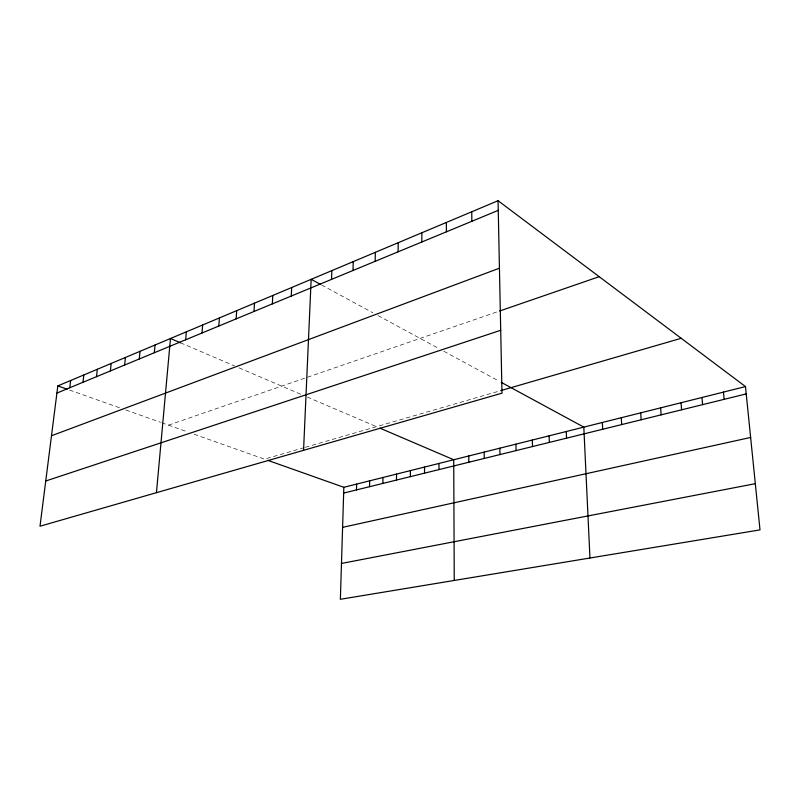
<?xml version="1.0" encoding="UTF-8"?>
<svg xmlns="http://www.w3.org/2000/svg" width="800" height="800" viewBox="0 0 800 800"><rect width="100%" height="100%" fill="white"/><g stroke="black" fill="none" stroke-linecap="round" stroke-linejoin="round"><path stroke-width="0.6" stroke-dasharray="4 3" d="M168.51 425.14L498.44 311.41M304.18 447.63L264.45 459.15L193.18 433.89M305.33 447.29L499.58 390.97M69.5 390.04L120.16 408M125.83 410.01L160.52 422.31M161.67 422.71L187.65 431.93M180.54 342.81L234.52 365.91M239.07 367.86L301.84 394.73M307.32 397.07L376.46 426.67M321.63 285L372.83 312.75M378.06 315.59L439.59 348.94M443.81 351.23L499.12 381.21"/><path stroke-width="1.2" d="M438.98 469.59L438.98 463.44M424.52 473.16L424.55 467.06M421.81 242.01L421.87 232.75M410.35 476.65L410.41 470.6M398.08 251.83L398.22 242.71M396.47 480.07L396.56 474.07M382.87 483.42L382.98 477.48M369.54 486.7L369.67 480.82M375.15 261.32L375.35 252.32M356.47 489.92L356.63 484.09M267.97 460.4L343.84 487.3L340.37 599.29L760 529.89L745.48 386.58L498.06 200.71L57.82 385.9L40 526.22L501.99 393.17L498.06 200.71M352.98 270.5L353.25 261.62M331.53 279.38L331.86 270.62M303.56 450.31L311.16 279.33L320.58 284.43M291.26 296.06L291.69 287.52M272.33 303.89L272.81 295.46M253.96 311.49L254.49 303.17M236.14 318.87L236.71 310.65M218.82 326.04L219.43 317.91M202.01 333L202.65 324.97M185.66 339.77L186.34 331.83M156.45 492.68L170.48 338.5L180.54 342.81M154.31 352.75L155.06 344.99M139.27 358.98L140.04 351.31M124.63 365.04L125.43 357.46M110.37 370.94L111.2 363.44M96.49 376.69L97.34 369.27M82.96 382.29L83.83 374.96M69.77 387.75L70.66 380.5M56.91 393.07L498.25 210.36M51.49 435.75L499.44 268.19M499.6 311.02L599.2 276.68M45.74 481L500.7 330.29M500.73 390.64L681.22 338.3M343.84 487.3L745.48 386.58M343.66 493.08L746.22 393.9M342.59 527.35L750.64 437.46M341.48 563.45L755.32 483.68M57.82 385.9L67.16 389.21M379.91 428.14L453.72 459.74L454.25 580.46M501.28 382.38L583.81 427.12L589.96 558.01M723.45 392.1L724.13 399.34M701.97 397.49L702.59 404.65M681.04 402.74L681.6 409.82M660.63 407.85L661.14 414.86M640.72 412.85L641.17 419.78M621.29 417.72L621.7 424.58M602.33 422.47L602.69 429.26M566.26 431.52L566.53 438.17M549.1 435.82L549.33 442.41M532.32 440.03L532.51 446.55M515.91 444.15L516.07 450.6M499.85 448.17L499.98 454.57M484.15 452.11L484.24 458.44M471.75 211.78L471.85 221.29M468.77 455.97L468.83 462.24M446.37 222.45L446.39 231.83"/></g></svg>
